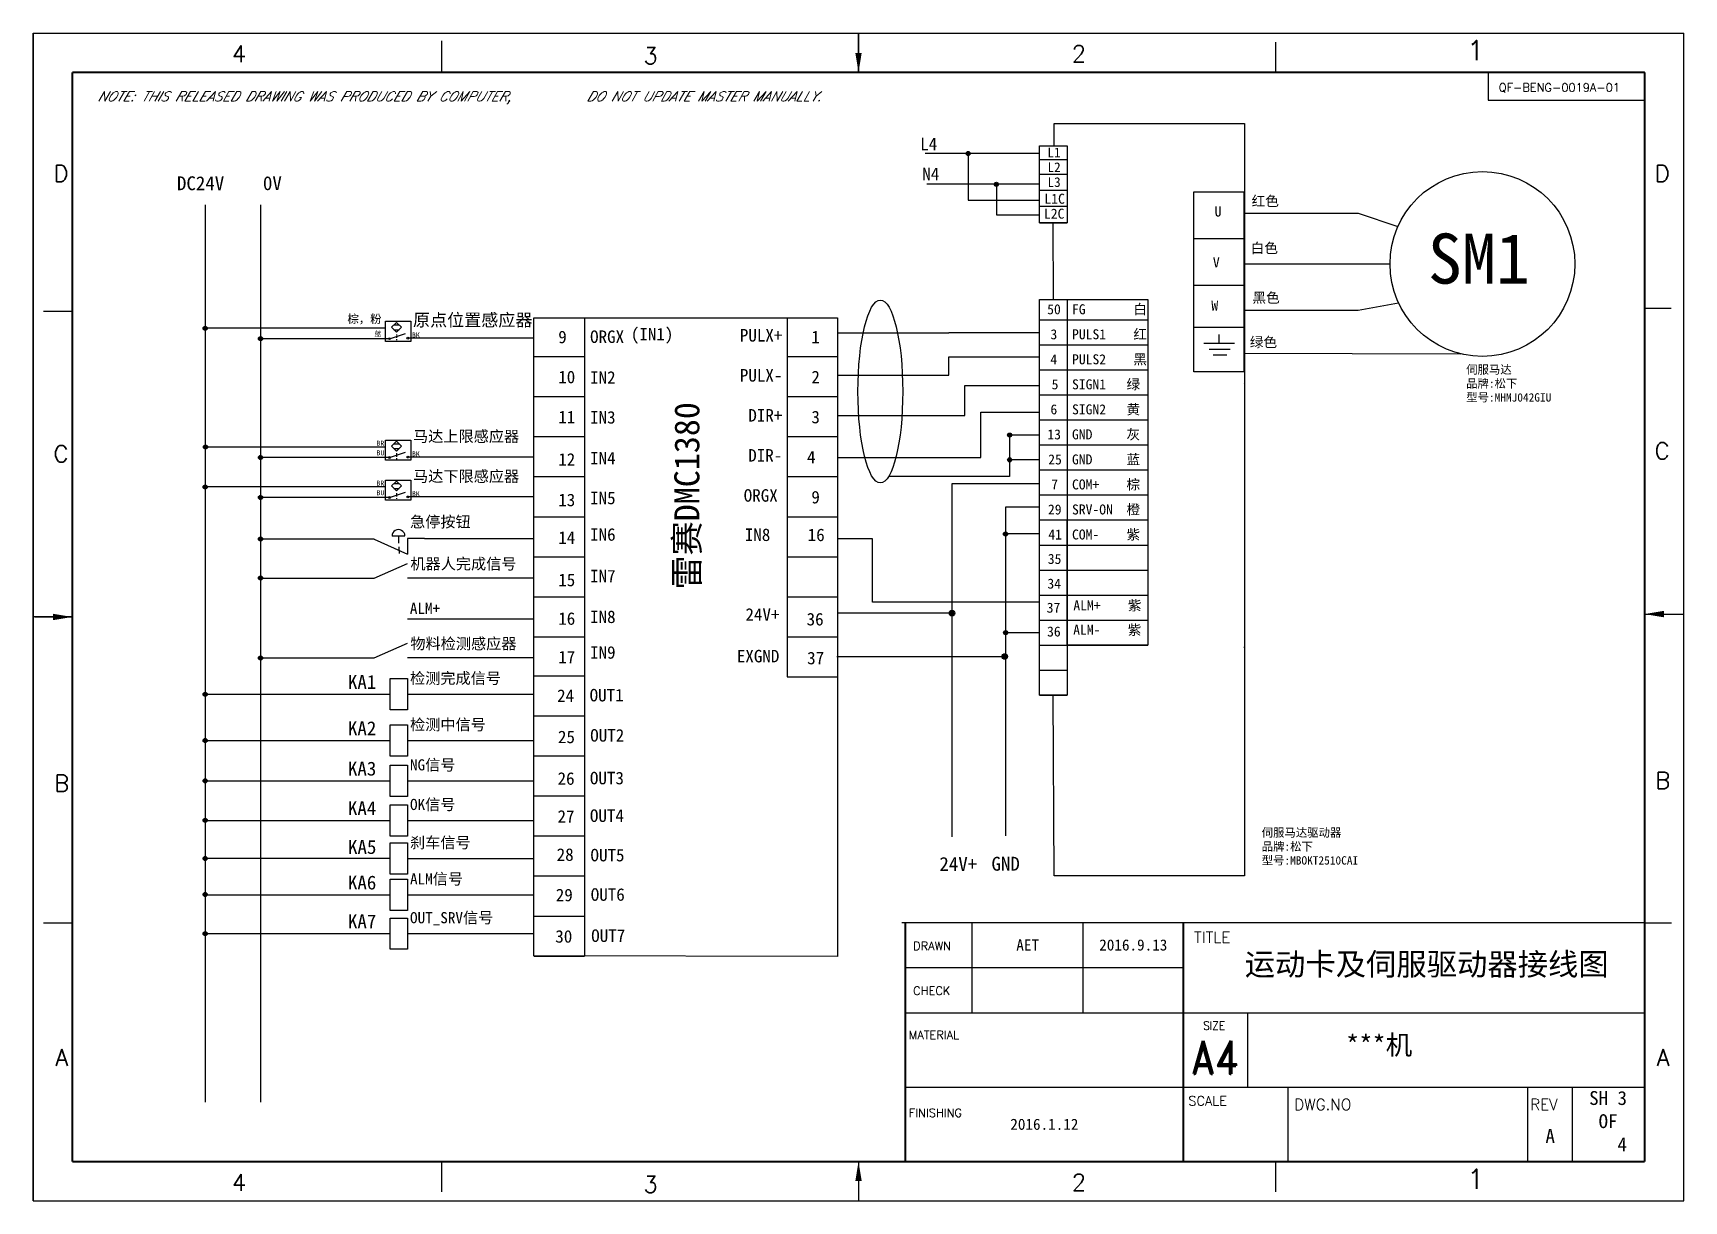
# Model space of a CAD drawing. Extents: x -1417 to 656, y -652 to 1340.
# Drawn here: x 13.1 to 310.1, y -369.7 to -159.7 of the extents above; entities that cross this region are included whole.
import ezdxf
from ezdxf.enums import TextEntityAlignment as Align

# ---------------------------------------------------------------- set-up
doc = ezdxf.new("R2010")
doc.units = 0
doc.header["$LTSCALE"] = 4
doc.layers.get('0').update_dxf_attribs({"linetype": 'CONTINUOUS'})
for name, color, linetype in [('DIM', 253, 'CONTINUOUS'), ('FRAME', 6, 'CONTINUOUS'), ('OUT', 7, 'CONTINUOUS'), ('SCREW', 3, 'CONTINUOUS')]:
    doc.layers.add(name, color=color, linetype=linetype)
doc.styles.add('DIMENSION', font='romans.shx')
doc.styles.add('ROMAND', font='romand')
doc.styles.get("Standard").update_dxf_attribs({"font": ''})
doc.styles.add('STANDARD2', font='SIMPLEX', dxfattribs={"oblique": 20})
doc.styles.add('STANDARD3', font='SIMPLEX', dxfattribs={"width": 0.8})
doc.styles.add('VERTICALBIGFONT', font='txt.shx', dxfattribs={"bigfont": 'bigfont.shx'})
doc.styles.get('Standard').set_extended_font_data('SimSun')
doc.dimstyles.get("Standard").update_dxf_attribs({"dimtxt": 2, "dimasz": 0.18, "dimexe": 0.18, "dimexo": 0.0625, "dimtad": 0, "dimtih": 1, "dimtoh": 1, "dimdec": 4, "dimdsep": 46, "dimlunit": 6, "dimtxsty": 'Standard', "dimcen": 0.09, "dimclrt": 3, "dimadec": 0, "dimazin": 0, "dimtfac": 1, "dimtdec": 4, "dimtofl": 0, "dimtmove": 0, "dimatfit": 3, "dimfxl": 0, "dimtolj": 1, "dimtzin": 0, "dimarcsym": 0})

# ---------------------------------------------------------------- blocks, each defined once
blk = doc.blocks.new('DC2')
h = blk.add_hatch(color=0)
edge = h.paths.add_edge_path()
edge.add_arc((0, 0), 6.32, 0, 360)
blk.add_circle((0, 0), 6.32)

msp = doc.modelspace()

# ---------------------------------------------------------------- linework, layer by layer
at = {"lineweight": -3}
for p, q in [((194.14, -181.38), (173.59, -181.38)), ((181.32, -181.38), (181.32, -189.74)), ((194.22, -182.48), (199.03, -182.48)), ((194.14, -186.9), (173.86, -186.9)), ((186.4, -186.9), (186.4, -192.38)), ((194.22, -185.1), (199.03, -185.1)), ((181.32, -189.74), (194.14, -189.74)), ((194.22, -187.95), (199.03, -187.95)), ((44.06, -190.61), (44.06, -351.97)), ((54.02, -190.61), (54.02, -351.97)), ((186.4, -192.38), (194.14, -192.38)), ((194.14, -190.83), (199.13, -190.83)), ((230.89, -192.09), (251.49, -192.09)), ((251.49, -192.09), (258.64, -194.49)), ((194.14, -193.82), (199.13, -193.82)), ((221.94, -196.66), (230.89, -196.66)), ((230.89, -201.24), (257.21, -201.24)), ((221.94, -205.07), (230.89, -205.07)), ((230.89, -209.52), (251.49, -209.52)), ((251.49, -209.52), (258.75, -208.22)), ((76.47, -212.8), (44.06, -212.8)), ((77.22, -214.67), (80.12, -213.71)), ((77.56, -212.62), (78.47, -211.74)), ((78.47, -213.5), (77.56, -212.62)), ((78.02, -212.18), (78.93, -212.18)), ((78.02, -213.06), (78.93, -213.06)), ((78.47, -211.74), (79.39, -212.62)), ((79.39, -212.62), (78.47, -213.5)), ((112.3, -210.9), (112.3, -318.48)), ((148.75, -210.93), (148.75, -275.46)), ((194.14, -213.64), (177.84, -213.64)), ((194.14, -211.27), (199.13, -211.27)), ((194.14, -213.64), (194.14, -213.64)), ((221.94, -212.6), (230.89, -212.6)), ((77.22, -214.67), (54.02, -214.67)), ((78.47, -213.9), (78.47, -214.11)), ((78.47, -214.3), (78.47, -214.51)), ((78.47, -214.77), (78.47, -214.77)), ((78.47, -214.78), (78.47, -214.94)), ((103.21, -214.58), (80.51, -214.58)), ((194.14, -215.77), (199.13, -215.77)), ((226.47, -215.48), (226.47, -213.93)), ((103.21, -217.88), (112.3, -217.88)), ((148.75, -217.88), (157.84, -217.88)), ((177.84, -221.24), (177.84, -217.95)), ((177.84, -217.95), (194.14, -217.95)), ((230.89, -217.3), (269.89, -217.39)), ((157.84, -221.24), (177.84, -221.24)), ((194.14, -220.27), (199.13, -220.27)), ((230.89, -222.67), (230.89, -222.67)), ((103.21, -225.08), (112.3, -225.08)), ((148.75, -225.08), (157.84, -225.08)), ((180.7, -228.5), (180.7, -223.1)), ((180.7, -223.1), (194.14, -223.1)), ((194.14, -224.77), (199.13, -224.77)), ((157.84, -228.5), (180.7, -228.5)), ((183.59, -236.05), (183.59, -227.88)), ((183.59, -227.88), (194.14, -227.88)), ((194.14, -229.27), (199.13, -229.27)), ((76.47, -234.17), (44.06, -234.17)), ((77.56, -233.99), (78.47, -233.11)), ((78.47, -234.87), (77.56, -233.99)), ((78.02, -233.55), (78.93, -233.55)), ((78.02, -234.43), (78.93, -234.43)), ((78.47, -233.11), (79.39, -233.99)), ((79.39, -233.99), (78.47, -234.87)), ((103.21, -232.28), (112.3, -232.28)), ((148.75, -232.28), (157.84, -232.28)), ((194.14, -232), (188.78, -232)), ((188.78, -232), (188.78, -239.47)), ((194.14, -233.77), (199.13, -233.77)), ((77.22, -236.04), (54.02, -236.04)), ((77.22, -236.04), (80.12, -235.08)), ((78.47, -235.27), (78.47, -235.49)), ((78.47, -235.67), (78.47, -235.89)), ((78.47, -236.15), (78.47, -236.15)), ((78.47, -236.16), (78.47, -236.31)), ((103.21, -235.96), (80.51, -235.96)), ((157.84, -236.05), (177.69, -236.05)), ((177.69, -236.05), (183.59, -236.05)), ((194.14, -236.46), (188.78, -236.46)), ((77.56, -241.16), (78.47, -240.28)), ((78.47, -240.28), (79.39, -241.16)), ((103.21, -239.48), (112.3, -239.48)), ((148.75, -239.48), (157.84, -239.48)), ((188.78, -239.47), (167.01, -239.47)), ((194.14, -238.27), (199.13, -238.27)), ((76.47, -241.34), (44.06, -241.34)), ((77.22, -243.22), (54.02, -243.22)), ((77.22, -243.22), (80.12, -242.26)), ((78.47, -242.04), (77.56, -241.16)), ((78.02, -240.72), (78.93, -240.72)), ((78.02, -241.6), (78.93, -241.6)), ((79.39, -241.16), (78.47, -242.04)), ((78.47, -242.44), (78.47, -242.66)), ((78.47, -242.84), (78.47, -243.06)), ((78.47, -243.32), (78.47, -243.32)), ((78.47, -243.33), (78.47, -243.48)), ((103.21, -243.13), (80.51, -243.13)), ((178.4, -240.78), (178.4, -264.02)), ((194.14, -240.78), (184.48, -240.78)), ((194.14, -242.77), (199.13, -242.77)), ((188.04, -244.98), (188.04, -304.08)), ((194.14, -244.98), (190.02, -244.98)), ((103.21, -246.68), (112.3, -246.68)), ((148.75, -246.68), (157.84, -246.68)), ((194.14, -247.27), (199.13, -247.27)), ((77.69, -250.14), (79.99, -250.14)), ((78.91, -251.45), (78.91, -250.14)), ((80.44, -251.75), (80.44, -253.41)), ((83.52, -250.62), (103.21, -250.62)), ((194.14, -249.79), (190.02, -249.79)), ((194.14, -251.77), (199.13, -251.77)), ((103.21, -253.88), (112.3, -253.88)), ((148.75, -253.88), (157.84, -253.88)), ((194.14, -256.27), (199.13, -256.27)), ((103.21, -261.08), (112.3, -261.08)), ((148.75, -261.08), (157.84, -261.08)), ((194.14, -260.77), (199.13, -260.77)), ((178.4, -264.02), (178.4, -304.25)), ((194.14, -265.27), (199.13, -265.27)), ((103.21, -268.28), (112.3, -268.28)), ((148.75, -268.28), (157.84, -268.28)), ((194.14, -267.58), (188.04, -267.57)), ((194.14, -269.77), (199.13, -269.77)), ((148.75, -275.48), (157.84, -275.48)), ((194.14, -274.27), (199.13, -274.27)), ((44.06, -278.6), (77.32, -278.6)), ((80.44, -278.6), (103.21, -278.6)), ((194.14, -278.77), (199.13, -278.77)), ((103.21, -282.48), (112.3, -282.48)), ((44.06, -286.93), (77.32, -286.93)), ((80.44, -286.93), (103.21, -286.93)), ((103.21, -289.68), (112.3, -289.68)), ((44.06, -294.17), (77.32, -294.17)), ((80.44, -294.17), (103.21, -294.17)), ((103.21, -296.88), (112.3, -296.88)), ((44.06, -301.29), (77.32, -301.29)), ((80.44, -301.29), (103.21, -301.29)), ((103.21, -304.08), (112.3, -304.08)), ((80.44, -308.14), (103.21, -308.14)), ((103.21, -311.28), (112.3, -311.28)), ((44.06, -314.67), (77.32, -314.67)), ((80.44, -314.67), (103.21, -314.67)), ((103.21, -318.48), (112.3, -318.48)), ((44.06, -321.65), (77.32, -321.65)), ((80.44, -321.65), (103.21, -321.65)), ((103.21, -325.68), (112.3, -325.68))]:
    msp.add_line(p, q, dxfattribs=at)
at = {"color": 0, "lineweight": -3}
for p, q in [((157.84, -213.64), (177.84, -213.64)), ((223.72, -215.48), (229.23, -215.48)), ((224.68, -216.53), (228.43, -216.53)), ((225.41, -217.58), (227.82, -217.58))]:
    msp.add_line(p, q, dxfattribs=at)
for p, q in [((74.45, -250.71), (54.02, -250.71)), ((78.91, -252.12), (78.93, -253.31)), ((164.12, -250.64), (157.84, -250.64)), ((164.12, -262.04), (164.12, -250.64)), ((74.45, -257.72), (80.44, -255.09)), ((54.02, -257.72), (74.45, -257.72)), ((103.21, -257.72), (80.44, -257.72)), ((194.14, -262.04), (164.12, -262.04)), ((103.21, -265.09), (80.44, -265.09)), ((74.45, -272.07), (80.44, -269.44)), ((54.02, -272.07), (74.45, -272.07)), ((103.21, -272.07), (80.44, -272.07)), ((112.3, -275.38), (103.21, -275.38)), ((77.32, -308.14), (44.06, -308.14)), ((112.3, -318.48), (112.3, -325.68))]:
    msp.add_line(p, q)
at = {"lineweight": -3}
for points in [[(196.81, -179.98), (196.81, -176.01), (231.02, -176.01), (231.02, -311.23), (196.81, -311.23), (196.63, -278.77)], [(196.64, -207.65), (196.63, -193.82)], [(199.13, -207.65), (213.63, -207.65), (213.63, -269.77), (199.13, -269.77), (199.13, -247.27), (213.63, -247.27)], [(199.13, -211.27), (213.57, -211.27)], [(199.13, -215.77), (213.63, -215.77)], [(199.13, -220.27), (213.63, -220.27)], [(199.13, -224.77), (213.63, -224.77)], [(199.13, -229.27), (213.63, -229.27)], [(199.13, -233.77), (213.63, -233.77)], [(199.13, -238.27), (213.63, -238.27)], [(184.48, -240.78), (178.4, -240.78)], [(199.13, -242.77), (213.63, -242.77)], [(190.02, -244.98), (188.04, -244.98)], [(74.45, -250.71), (80.44, -253.41)], [(83.52, -250.62), (80.44, -250.62), (80.44, -252.58)], [(190.02, -249.79), (187.67, -249.79)], [(199.13, -251.77), (213.63, -251.77)], [(199.13, -256.27), (213.63, -256.27)], [(199.13, -260.77), (213.63, -260.77)], [(178.4, -264.02), (157.84, -264.02)], [(199.13, -265.27), (213.63, -265.27)], [(199.13, -269.77), (213.63, -269.77)], [(230.91, -270.16), (231.02, -270.16)], [(157.7, -271.82), (188.04, -271.82)], [(230.94, -281.33), (231.02, -281.33)]]:
    msp.add_lwpolyline(points, dxfattribs=at)
for points in [[(194.14, -179.98), (199.13, -179.98), (199.13, -193.82), (194.14, -193.82)], [(221.94, -188.25), (230.89, -188.25), (230.89, -220.66), (221.94, -220.66)], [(194.14, -207.65), (199.13, -207.65), (199.13, -278.77), (194.14, -278.77)], [(76.47, -211.55), (81.07, -211.55), (81.07, -215.17), (76.47, -215.17)], [(103.21, -210.9), (157.84, -210.93), (157.84, -325.74), (103.21, -325.62)], [(76.47, -232.92), (81.07, -232.92), (81.07, -236.54), (76.47, -236.54)], [(76.47, -240.09), (81.07, -240.09), (81.07, -243.71), (76.47, -243.71)], [(77.32, -275.78), (80.44, -275.78), (80.44, -281.41), (77.32, -281.41)], [(77.32, -284.12), (80.44, -284.12), (80.44, -289.74), (77.32, -289.74)], [(77.32, -291.36), (80.44, -291.36), (80.44, -296.99), (77.32, -296.99)], [(77.32, -298.48), (80.44, -298.48), (80.44, -304.1), (77.32, -304.1)], [(77.32, -305.33), (80.44, -305.33), (80.44, -310.95), (77.32, -310.95)], [(77.32, -311.86), (80.44, -311.86), (80.44, -317.48), (77.32, -317.48)], [(77.32, -318.84), (80.44, -318.84), (80.44, -324.46), (77.32, -324.46)]]:
    msp.add_lwpolyline(points, close=True, dxfattribs=at)
for centre, radius in [((273.83, -201.24), 16.62), ((77.22, -214.67), 0.159), ((80.51, -214.58), 0.159), ((77.22, -236.04), 0.159), ((80.51, -235.96), 0.159), ((77.22, -243.22), 0.159), ((80.51, -243.13), 0.159), ((178.4, -264.02), 0.5), ((187.9, -271.82), 0.5)]:
    msp.add_circle(centre, radius, dxfattribs=at)
msp.add_arc((78.84, -250.15), 1.15, 0.7603, 180.7833, dxfattribs=at)
msp.add_ellipse((165.52, -224.18), major_axis=(0, 16.44), ratio=0.245334, dxfattribs=at)
at = {"layer": 'DIM', "lineweight": -3}
for p, q in [((246.72, -166.78), (303.02, -166.78)), ((274.87, -166.78), (274.87, -171.78)), ((274.87, -171.78), (303.02, -171.78))]:
    msp.add_line(p, q, dxfattribs=at)
at = {"layer": 'FRAME', "color": 253, "lineweight": -3}
for p, q in [((13.09, -159.71), (310.09, -159.71)), ((13.09, -159.71), (310.09, -159.71)), ((13.09, -369.71), (13.09, -159.71)), ((13.09, -159.71), (13.09, -369.71)), ((161.59, -159.71), (161.59, -166.78)), ((310.09, -369.71), (310.09, -159.71)), ((86.59, -161.1), (86.59, -166.78)), ((236.59, -161.38), (236.59, -166.78)), ((14.95, -209.71), (20.16, -209.71)), ((302.97, -209.19), (307.81, -209.19)), ((302.97, -264.19), (310.04, -264.19)), ((13.4, -264.71), (20.16, -264.71)), ((14.95, -319.71), (20.16, -319.71)), ((182.02, -335.86), (182.02, -319.64)), ((182.02, -335.86), (182.02, -319.64)), ((202.02, -335.86), (202.02, -319.64)), ((202.02, -335.86), (202.02, -319.64)), ((303.02, -319.71), (307.86, -319.71)), ((170.02, -327.75), (220.02, -327.75)), ((170.02, -327.75), (220.02, -327.75)), ((170.02, -335.86), (220.02, -335.86)), ((220.02, -335.86), (303.02, -335.86)), ((220.02, -335.86), (303.02, -335.86)), ((231.62, -349.23), (231.62, -335.86)), ((170.02, -349.23), (220.02, -349.23)), ((170.02, -349.23), (220.02, -349.23)), ((220.02, -349.23), (303.02, -349.23)), ((238.85, -349.23), (238.85, -362.64)), ((282.02, -362.64), (282.02, -349.23)), ((290.02, -362.64), (290.02, -349.23)), ((282.02, -362.64), (282.02, -352.64)), ((290.02, -362.64), (290.02, -352.64)), ((86.59, -362.64), (86.59, -368.05)), ((161.59, -362.64), (161.59, -369.71)), ((236.59, -362.64), (236.59, -368.05)), ((13.09, -369.71), (310.09, -369.71))]:
    msp.add_line(p, q, dxfattribs=at)
at = {"layer": 'FRAME', "lineweight": -3}
for p, q in [((169.4, -319.64), (303.02, -319.64)), ((170.02, -319.64), (170.02, -362.64)), ((220.02, -319.64), (220.02, -362.64))]:
    msp.add_line(p, q, dxfattribs=at)
for points in [[(303.02, -166.78, 0.4, 0.4, 0), (20.16, -166.78, 0.4, 0.4, 0)], [(20.16, -166.78, 0.4, 0.4, 0), (20.16, -362.64, 0.4, 0.4, 0)], [(303.02, -166.78, 0.4, 0.4, 0), (303.02, -362.64, 0.4, 0.4, 0)], [(170.02, -319.64, 0.4, 0.4, 0), (170.02, -362.64, 0.4, 0.4, 0)], [(220.02, -319.64, 0.4, 0.4, 0), (220.02, -362.64, 0.4, 0.4, 0)], [(20.16, -362.64, 0.4, 0.4, 0), (303.02, -362.64, 0.4, 0.4, 0)]]:
    msp.add_lwpolyline(points, format="xyseb", dxfattribs=at)

# ---------------------------------------------------------------- block references
at = {"color": 0, "lineweight": -3, "xscale": 0.05824512402688242, "yscale": 0.05824512402359971, "zscale": 0.05824512402512085}
for p in [(181.32, -181.38), (186.4, -186.9), (44.06, -212.8), (54.02, -214.67), (188.78, -232), (44.11, -234.15), (54.02, -236.04), (188.78, -236.46), (44.06, -241.34), (54.02, -243.22), (188.04, -249.79), (54.02, -250.71), (54.02, -257.72), (178.4, -264.02), (188.07, -267.55), (54.02, -272.07), (187.9, -271.82), (44.06, -278.6), (44.06, -286.93), (44.06, -294.17), (44.06, -301.29), (44.06, -308.14), (44.06, -314.61), (44.06, -321.65)]:
    msp.add_blockref('DC2', p, dxfattribs=at)

# ---------------------------------------------------------------- texts
at = {"lineweight": -3}
for s, insert, char_height, width, attachment_point in [('L4', (172.68, -178.53), 2.25, 5.5522, 1), ('{\\fKaiTi_GB2312|b0|i0|c134|p49;L1}', (195.58, -180.31), 1.7331, 24.4613, 1), ('N4', (173.06, -183.92), 2.25, 5.5522, 1), ('{\\fKaiTi_GB2312|b0|i0|c134|p49;L2}', (195.6, -182.97), 1.7331, 24.4613, 1), ('DC24V', (38.98, -185.48), 2.5, 9.3085, 1), ('0V', (54.45, -185.46), 2.5, 9.3085, 1), ('{\\fKaiTi_GB2312|b0|i0|c134|p49;L3}', (195.6, -185.65), 1.7331, 24.4613, 1), ('{\\fKaiTi_GB2312|b0|i0|c134|p49;L1C}', (195.04, -188.61), 1.8, 25.4054, 1), ('{\\fKaiTi_GB2312|b0|i0|c134|p49;红色}', (232.3, -189.02), 1.8, 25.4054, 1), ('{\\fKaiTi_GB2312|b0|i0|c134|p49;L2C}', (194.96, -191.29), 1.8, 25.4054, 1), ('{\\fKaiTi_GB2312|b0|i0|c134|p49;U}', (225.66, -190.9), 1.8, 25.4054, 1), ('SM1', (264.02, -195.77), 9, 5.025, 1), ('{\\fKaiTi_GB2312|b0|i0|c134|p49;白色}', (232.14, -197.48), 1.8, 25.4054, 1), ('{\\fKaiTi_GB2312|b0|i0|c134|p49;V}', (225.34, -200.07), 1.8, 25.4054, 1), ('{\\fKaiTi_GB2312|b0|i0|c134|p49;W}', (225.06, -207.82), 1.8, 25.4054, 1), ('{\\fKaiTi_GB2312|b0|i0|c134|p49;黑色}', (232.45, -206.4), 1.8, 25.4054, 1), ('原点位置感应器', (81.45, -210.18), 2.25, 24.4485, 1), ('{\\fKaiTi_GB2312|b0|i0|c134|p49;50}', (195.53, -208.48), 1.8, 25.4054, 1), ('{\\fKaiTi_GB2312|b0|i0|c134|p49;FG       }白', (200, -208.48), 1.8, 25.4054, 1), ('{\\fSimSun|b0|i0|c134|p2;蓝}', (74.51, -213.34), 0.9, 4.9125, 1), ('{\\fSimSun|b0|i0|c134|p2;BK}', (81.26, -213.56), 0.9, 4.9125, 1), ('{\\fKaiTi_GB2312|b0|i0|c134|p49;9}', (107.57, -213.24), 2.25, 6.1435, 1), ('{\\fNSimSun|b0|i0|c134|p49;ORGX}', (113.3, -213.19), 2.25, 6.3096, 1), ('{\\fNSimSun|b0|i0|c134|p49;(IN1)}', (120.63, -212.73), 2.25, 6.3096, 1), ('{\\fNSimSun|b0|i0|c134|p49;PULX+}', (140.24, -212.93), 2.25, 6.3096, 1), ('{\\fKaiTi_GB2312|b0|i0|c134|p49;1}', (153.11, -213.24), 2.25, 6.1435, 1), ('{\\fKaiTi_GB2312|b0|i0|c134|p49;3}', (196.12, -212.98), 1.8, 25.4054, 1), ('{\\fKaiTi_GB2312|b0|i0|c134|p49;PULS1    }红', (200, -212.98), 1.8, 18.4289, 1), ('{\\fKaiTi_GB2312|b0|i0|c134|p49;绿色}', (231.98, -214.39), 1.8, 25.4054, 1), ('{\\fKaiTi_GB2312|b0|i0|c134|p49;4}', (196.11, -217.48), 1.8, 25.4054, 1), ('{\\fKaiTi_GB2312|b0|i0|c134|p49;PULS2    }黑{\\fKaiTi_GB2312|b0|i0|c134|p49;  }', (200, -217.48), 1.8, 18.0185, 1), ('{\\fKaiTi_GB2312|b0|i0|c134|p49;10}', (107.57, -220.44), 2.25, 6.1435, 1), ('{\\fNSimSun|b0|i0|c134|p49;IN2}', (113.3, -220.52), 2.25, 6.3096, 1), ('{\\fNSimSun|b0|i0|c134|p49;PULX-}', (140.24, -220.13), 2.25, 6.3096, 1), ('{\\fKaiTi_GB2312|b0|i0|c134|p49;2}', (153.11, -220.44), 2.25, 6.1435, 1), ('{\\fKaiTi_GB2312|b0|i0|c134|p49;5}', (196.33, -221.98), 1.8, 25.4054, 1), ('{\\fKaiTi_GB2312|b0|i0|c134|p49;SIGN1   绿}', (200, -221.98), 1.8, 25.4054, 1), ('{\\fKaiTi_GB2312|b0|i0|c134|p49;11}', (107.57, -227.64), 2.25, 6.1435, 1), ('{\\fNSimSun|b0|i0|c134|p49;IN3}', (113.3, -227.69), 2.25, 6.3096, 1), ('{\\fNSimSun|b0|i0|c134|p49;DIR+}', (141.77, -227.33), 2.25, 6.3096, 1), ('{\\fKaiTi_GB2312|b0|i0|c134|p49;3}', (153.11, -227.64), 2.25, 6.1435, 1), ('{\\fKaiTi_GB2312|b0|i0|c134|p49;6}', (196.12, -226.48), 1.8, 25.4054, 1), ('{\\fKaiTi_GB2312|b0|i0|c134|p49;SIGN2   黄}', (200, -226.48), 1.8, 25.4054, 1), ('马达上限感应器', (81.45, -231.23), 2, 24.4485, 1), ('{\\fKaiTi_GB2312|b0|i0|c134|p49;13}', (195.56, -230.98), 1.8, 25.4054, 1), ('{\\fKaiTi_GB2312|b0|i0|c134|p49;GND     灰}', (200, -230.98), 1.8, 25.4054, 1), ('{\\fSimSun|b0|i0|c134|p2;BR}', (74.86, -233.02), 0.9, 4.9125, 1), ('{\\fNSimSun|b0|i0|c134|p49;DIR-}', (141.75, -234.53), 2.25, 6.3096, 1), ('{\\fSimSun|b0|i0|c134|p2;BU}', (74.88, -234.75), 0.9, 4.9125, 1), ('{\\fSimSun|b0|i0|c134|p2;BK}', (81.26, -234.93), 0.9, 4.9125, 1), ('{\\fKaiTi_GB2312|b0|i0|c134|p49;12}', (107.57, -235.26), 2.25, 6.1435, 1), ('{\\fNSimSun|b0|i0|c134|p49;IN4}', (113.3, -235.02), 2.25, 6.3096, 1), ('{\\fKaiTi_GB2312|b0|i0|c134|p49;4}', (152.32, -234.85), 2.25, 6.1435, 1), ('{\\fKaiTi_GB2312|b0|i0|c134|p49;25}', (195.72, -235.48), 1.8, 25.4054, 1), ('{\\fKaiTi_GB2312|b0|i0|c134|p49;GND     蓝}', (200, -235.48), 1.8, 25.4054, 1), ('{\\fSimSun|b0|i0|c134|p2;BR}', (74.86, -240.19), 0.9, 4.9125, 1), ('马达下限感应器', (81.45, -238.41), 2, 24.4485, 1), ('{\\fKaiTi_GB2312|b0|i0|c134|p49;7}', (196.26, -239.98), 1.8, 25.4054, 1), ('{\\fKaiTi_GB2312|b0|i0|c134|p49;COM+    棕}', (200, -239.98), 1.8, 25.4054, 1), ('{\\fSimSun|b0|i0|c134|p2;BU}', (74.88, -241.92), 0.9, 4.9125, 1), ('{\\fSimSun|b0|i0|c134|p2;BK}', (81.26, -242.1), 0.9, 4.9125, 1), ('{\\fKaiTi_GB2312|b0|i0|c134|p49;13}', (107.57, -242.54), 2.25, 6.1435, 1), ('{\\fNSimSun|b0|i0|c134|p49;IN5}', (113.3, -242.19), 2.25, 6.3096, 1), ('{\\fNSimSun|b0|i0|c134|p49;ORGX}', (140.94, -241.73), 2.25, 6.3096, 1), ('{\\fKaiTi_GB2312|b0|i0|c134|p49;9}', (153.11, -242.04), 2.25, 6.1435, 1), ('{\\fKaiTi_GB2312|b0|i0|c134|p49;急停按钮}', (80.92, -246.59), 2, 14.5431, 1), ('{\\fKaiTi_GB2312|b0|i0|c134|p49;29}', (195.67, -244.48), 1.8, 25.4054, 1), ('{\\fKaiTi_GB2312|b0|i0|c134|p49;SRV-ON  橙   }', (200, -244.48), 1.8, 25.4054, 1), ('{\\fKaiTi_GB2312|b0|i0|c134|p49;14}', (107.57, -249.31), 2.25, 6.1435, 1), ('{\\fNSimSun|b0|i0|c134|p49;IN6}', (113.3, -248.75), 2.25, 6.3096, 1), ('{\\fNSimSun|b0|i0|c134|p49;IN8}', (141.14, -248.8), 2.25, 6.3096, 1), ('{\\fKaiTi_GB2312|b0|i0|c134|p49;16}', (152.45, -248.82), 2.25, 6.1435, 1), ('{\\fKaiTi_GB2312|b0|i0|c134|p49;41}', (195.73, -248.98), 1.8, 25.4054, 1), ('{\\fKaiTi_GB2312|b0|i0|c134|p49;COM-    紫}', (200, -248.98), 1.8, 25.4054, 1), ('机器人完成信号', (80.97, -254.15), 2, 21.1891, 1), ('{\\fKaiTi_GB2312|b0|i0|c134|p49;35}', (195.64, -253.37), 1.8, 25.4054, 1), ('{\\fKaiTi_GB2312|b0|i0|c134|p49;15}', (107.57, -256.93), 2.25, 6.1435, 1), ('{\\fNSimSun|b0|i0|c134|p49;IN7}', (113.3, -256.23), 2.25, 6.3096, 1), ('{\\fKaiTi_GB2312|b0|i0|c134|p49;34}', (195.57, -257.81), 1.8, 25.4054, 1), ('ALM+', (80.88, -262.16), 2, 21.1891, 1), ('{\\fKaiTi_GB2312|b0|i0|c134|p49;16}', (107.57, -263.87), 2.25, 6.1435, 1), ('{\\fNSimSun|b0|i0|c134|p49;IN8}', (113.3, -263.55), 2.25, 6.3096, 1), ('{\\fNSimSun|b0|i0|c134|p49;24V+}', (141.25, -263.14), 2.25, 6.3096, 1), ('{\\fKaiTi_GB2312|b0|i0|c134|p49;36}', (152.25, -263.98), 2.25, 6.1435, 1), ('{\\fKaiTi_GB2312|b0|i0|c134|p49;37}', (195.44, -262.14), 1.8, 25.4054, 1), ('{\\fKaiTi_GB2312|b0|i0|c134|p49;ALM+    }紫', (200.24, -261.73), 1.8, 25.4054, 1), ('{\\fKaiTi_GB2312|b0|i0|c134|p49;36}', (195.51, -266.42), 1.8, 25.4054, 1), ('{\\fKaiTi_GB2312|b0|i0|c134|p49;ALM-    }紫', (200.21, -266.12), 1.8, 25.4054, 1), ('物料检测感应器', (80.97, -268.5), 2, 21.1891, 1), ('{\\fNSimSun|b0|i0|c134|p49;IN9}', (113.3, -269.96), 2.25, 6.3096, 1), ('{\\fKaiTi_GB2312|b0|i0|c134|p49;17}', (107.57, -270.8), 2.25, 6.1435, 1), ('{\\fNSimSun|b0|i0|c134|p49;EXGND}', (139.7, -270.62), 2.25, 6.3096, 1), ('{\\fKaiTi_GB2312|b0|i0|c134|p49;37}', (152.35, -270.97), 2.25, 6.1435, 1), ('{\\fKaiTi_GB2312|b0|i0|c134|p49;KA1}', (69.74, -275.14), 2.5, 34.6036, 1), ('检测完成信号', (80.91, -274.72), 2, 34.6036, 1), ('{\\fKaiTi_GB2312|b0|i0|c134|p49;24}', (107.37, -277.74), 2.25, 6.1435, 1), ('{\\fNSimSun|b0|i0|c134|p49;OUT1}', (113.22, -277.64), 2.25, 6.3096, 1), ('{\\fKaiTi_GB2312|b0|i0|c134|p49;KA2}', (69.74, -283.47), 2.5, 34.6036, 1), ('检测中信号', (80.91, -283.06), 2, 34.6036, 1), ('{\\fNSimSun|b0|i0|c134|p49;OUT2}', (113.32, -284.87), 2.25, 6.3096, 1), ('{\\fKaiTi_GB2312|b0|i0|c134|p49;25}', (107.52, -285.15), 2.25, 6.1435, 1), ('{\\fKaiTi_GB2312|b0|i0|c134|p49;KA3}', (69.74, -290.72), 2.5, 34.6036, 1), ('NG信号', (80.91, -290.3), 2, 34.6036, 1), ('{\\fKaiTi_GB2312|b0|i0|c134|p49;26}', (107.45, -292.63), 2.25, 6.1435, 1), ('{\\fNSimSun|b0|i0|c134|p49;OUT3}', (113.27, -292.55), 2.25, 6.3096, 1), ('{\\fKaiTi_GB2312|b0|i0|c134|p49;KA4}', (69.74, -297.84), 2.5, 34.6036, 1), ('OK信号', (80.91, -297.42), 2, 34.6036, 1), ('{\\fKaiTi_GB2312|b0|i0|c134|p49;27}', (107.44, -299.45), 2.25, 6.1435, 1), ('{\\fNSimSun|b0|i0|c134|p49;OUT4}', (113.27, -299.31), 2.25, 6.3096, 1), ('{\\fKaiTi_GB2312|b0|i0|c134|p49;KA5}', (69.76, -304.81), 2.5, 34.6036, 1), ('刹车信号', (80.91, -304.27), 2, 34.6036, 1), ('{\\fKaiTi_GB2312|b0|i0|c134|p49;28}', (107.29, -306.31), 2.25, 6.1435, 1), ('{\\fNSimSun|b0|i0|c134|p49;OUT5}', (113.37, -306.4), 2.25, 6.3096, 1), ('{\\fNSimSun|b0|i0|c134|p49;24V+}', (176.14, -307.87), 2.5, 7.0107, 1), ('{\\fNSimSun|b0|i0|c134|p49;GND}', (185.51, -307.83), 2.5, 7.0107, 1), ('{\\fKaiTi_GB2312|b0|i0|c134|p49;KA6}', (69.74, -311.21), 2.5, 34.6036, 1), ('ALM信号', (80.91, -310.8), 2, 34.6036, 1), ('{\\fKaiTi_GB2312|b0|i0|c134|p49;29}', (107.13, -313.58), 2.25, 6.1435, 1), ('{\\fNSimSun|b0|i0|c134|p49;OUT6}', (113.42, -313.49), 2.25, 6.3096, 1), ('OUT_SRV信号', (80.91, -317.78), 2, 34.6036, 1), ('{\\fKaiTi_GB2312|b0|i0|c134|p49;KA7}', (69.74, -318.2), 2.5, 34.6036, 1), ('{\\fKaiTi_GB2312|b0|i0|c134|p49;30}', (107.04, -321.02), 2.25, 6.1435, 1), ('{\\fNSimSun|b0|i0|c134|p49;OUT7}', (113.5, -320.89), 2.25, 6.4651, 1), ('{\\fSimSun|b0|i0|c134|p2;AET}', (192.02, -323.7), 2, 20, 5), ('\\A1;2016.9.13', (211.02, -323.7), 2, 18, 5), ('{\\fSimHei|b0|i0|c134|p2;***机  }', (249.28, -339.91), 3.5, 55.6763, 1), ('{\\fSimSun|b0|i0|c134|p2;SH 3\\P OF\\P   4}', (293.03, -360.79), 2.5, 8.1055, 7), ('\\A1;{\\fSimSun|b0|i0|c134|p2;2016.1.12}', (195.02, -355.94), 2, 50, 5), ('{\\fSimSun|b0|i0|c134|p2;\\PA}', (286.02, -355.94), 2.5, 8, 5)]:
    msp.add_mtext(s, dxfattribs=dict(at, insert=insert, char_height=char_height, width=width, attachment_point=attachment_point))
at = {"lineweight": -3, "insert": (69.65, -210.39), "char_height": 1.5, "width": 7.3839, "attachment_point": 1, "style": 'ROMAND'}
msp.add_mtext('{\\fSTSong|b0|i0|c134|p2;棕，粉}', dxfattribs=at)
at = {"lineweight": -3, "insert": (128.46, -259.78), "char_height": 4.5, "width": 87.794, "attachment_point": 1, "rotation": 90}
msp.add_mtext('{\\fKaiTi_GB2312|b0|i0|c134|p49;雷赛DMC1380}', dxfattribs=at)
at = {"layer": 'DIM', "lineweight": -3, "insert": (276.77, -168.75), "char_height": 1.5, "width": 45.8534, "attachment_point": 1, "style": 'DIMENSION'}
msp.add_mtext('QF-BENG-0019A-01', dxfattribs=at)
at = {"layer": 'FRAME', "color": 253, "lineweight": -3, "style": 'DIMENSION'}
for s, height, p in [('4', 3, (48.86, -164.94)), ('3', 3, (122.91, -165.3)), ('2', 3, (199.95, -164.94)), ('1', 3.5, (271.09, -164.58)), ('D', 3, (16.77, -186.45)), ('D', 3, (304.84, -186.45)), ('C', 3, (16.77, -236.88)), ('C', 3, (304.79, -236.35)), ('B', 3, (16.89, -296.12)), ('B', 3, (304.91, -295.59)), ('DRAWN', 1.5, (171.43, -324.6)), ('DRAWN', 1.5, (171.43, -324.6)), ('TITLE', 2, (221.97, -323.32)), ('CHECK', 1.5, (171.43, -332.66)), ('CHECK', 1.5, (171.43, -332.66)), ('MATERIAL', 1.5, (170.64, -340.61)), ('A', 3, (17.13, -345.42)), ('A', 3, (305.2, -345.42)), ('FINISHING', 1.5, (170.64, -354.62)), ('SCALE', 1.7, (220.93, -352.57)), ('DWG.NO', 2, (239.97, -353.36)), ('REV', 2, (282.41, -353.36)), ('4', 3, (48.86, -367.87)), ('3', 3, (122.91, -368.23)), ('2', 3, (199.95, -367.87)), ('1', 3.5, (271.09, -367.51))]:
    msp.add_text(s, height=height, dxfattribs=at).set_placement(p)
at = {"layer": 'FRAME', "color": 253, "lineweight": -3, "insert": (231.07, -325.14), "char_height": 4, "width": 73.6503, "attachment_point": 1, "style": 'VERTICALBIGFONT'}
msp.add_mtext('{\\fSimSun|b0|i0|c134|p2;\\C7;运动卡及伺服驱动器接线图}', dxfattribs=at)
at = {"layer": 'OUT', "color": 253, "lineweight": -3, "style": 'STANDARD2', "oblique": 30}
for s, p in [('NOTE: THIS RELEASED DRAWING WAS PRODUCED BY COMPUTER,', (24.66, -171.98)), ('DO NOT UPDATE MASTER MANUALLY.', (112.6, -171.98))]:
    msp.add_text(s, height=1.7349, dxfattribs=at).set_placement(p)
at = {"layer": 'OUT', "color": 253, "lineweight": -3, "style": 'STANDARD3', "width": 0.9}
msp.add_text('SIZE', height=1.524, dxfattribs=at).set_placement((223.59, -338.95))
at = {"layer": 'OUT', "lineweight": -3, "style": 'ROMAND', "width": 0.782434}
msp.add_text('A4', height=5.952, dxfattribs=at).set_placement((221.47, -346.85), (229.9, -346.85), align=Align.FIT)
at = {"layer": 'SCREW', "color": 0, "char_height": 1.5, "width": 20.6664, "attachment_point": 1}
for s, insert in [('伺服马达\\P品牌:松下\\P型号:MHMJ042GIU', (270.91, -219.48)), ('伺服马达驱动器\\P品牌:松下\\P型号:MBOKT2510CAI', (234.12, -302.73))]:
    msp.add_mtext(s, dxfattribs=dict(at, insert=insert))

# ---------------------------------------------------------------- leaders
at = {"color": 253, "lineweight": -3}
for points in [[(161.59, -166.78), (161.59, -159.71)], [(20.16, -264.71), (13.09, -264.71)], [(302.97, -264.19), (310.04, -264.19)], [(161.59, -362.64), (161.59, -369.71)]]:
    msp.add_leader(points, dimstyle='Standard', override={"dimtxt": 2.5, "dimasz": 3.5, "dimexe": 1.5, "dimexo": 1, "dimgap": 1, "dimtih": 0, "dimtoh": 0, "dimdec": 1, "dimcen": 0, "dimclrd": 253, "dimclre": 253, "dimclrt": 171, "dimtfac": 0.8, "dimtofl": 1, "dimtzin": 8}, dxfattribs=at)

doc.saveas('drawing.dxf')
